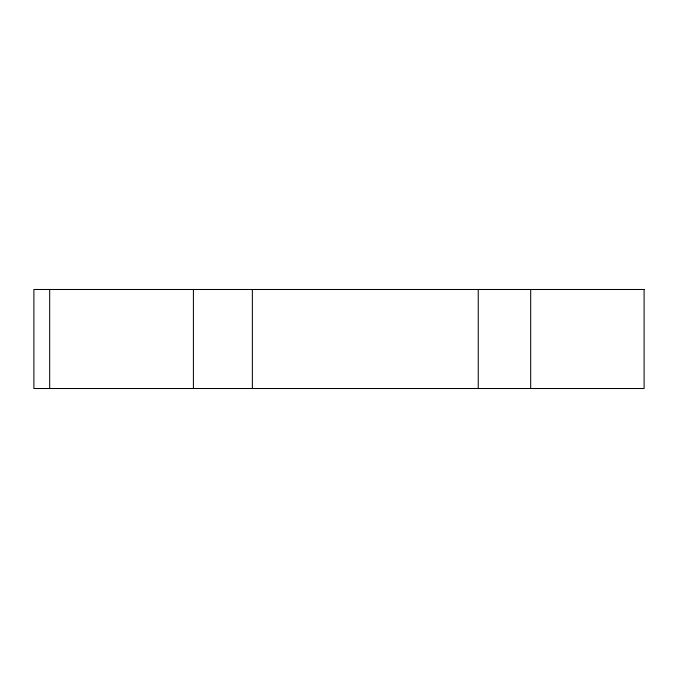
<?xml version="1.0" encoding="UTF-8"?>
<svg xmlns="http://www.w3.org/2000/svg" width="678" height="678" viewBox="0 0 678 678"><rect width="100%" height="100%" fill="white"/><g stroke="black" fill="none" stroke-linecap="round" stroke-linejoin="round"><path stroke-width="1.02" d="M530.688 289.489L530.688 388.511M478.244 289.489L478.244 388.511M252.36 289.489L252.36 388.511M193.408 289.489L193.408 388.511M49.68 289.489L49.68 388.511M644.1 289.489L33.9 289.489L33.9 388.511L644.1 388.511L644.1 289.489"/></g></svg>
